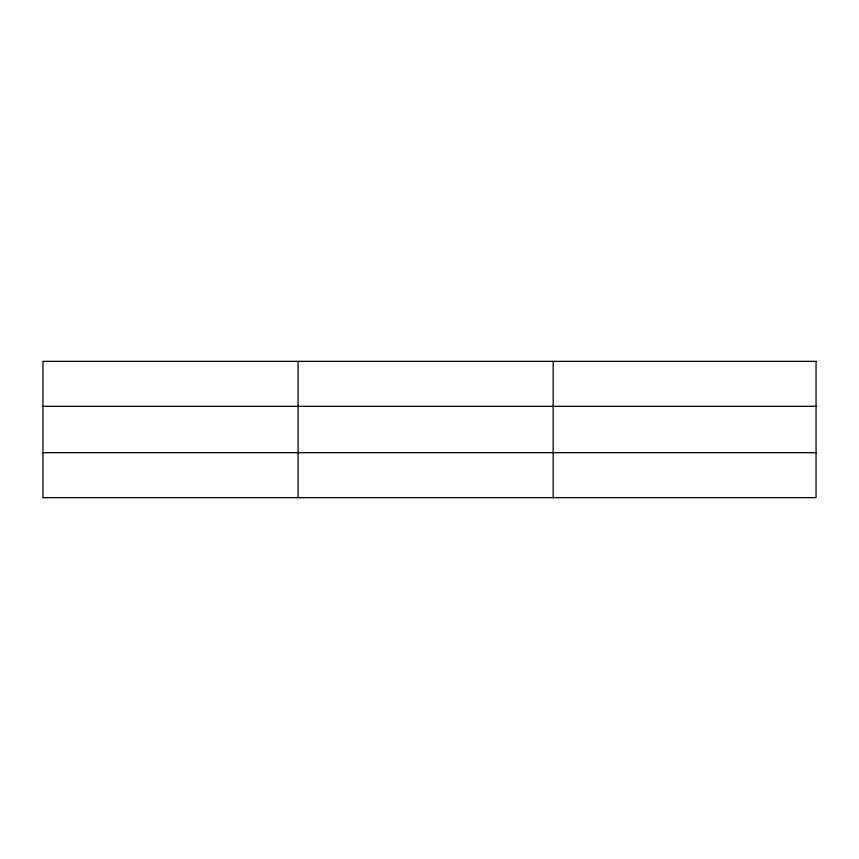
<?xml version="1.0" encoding="UTF-8"?>
<svg xmlns="http://www.w3.org/2000/svg" width="859" height="859" viewBox="0 0 859 859"><rect width="100%" height="100%" fill="white"/><g stroke="black" fill="none" stroke-linecap="round" stroke-linejoin="round"><path stroke-width="1.29" d="M298.073 361.349L298.073 497.651M553.196 361.349L553.196 497.651M42.95 406.328L816.05 406.328M42.95 452.672L816.05 452.672M816.05 361.349L816.05 497.651L42.95 497.651L42.95 361.349L816.05 361.349"/></g></svg>
